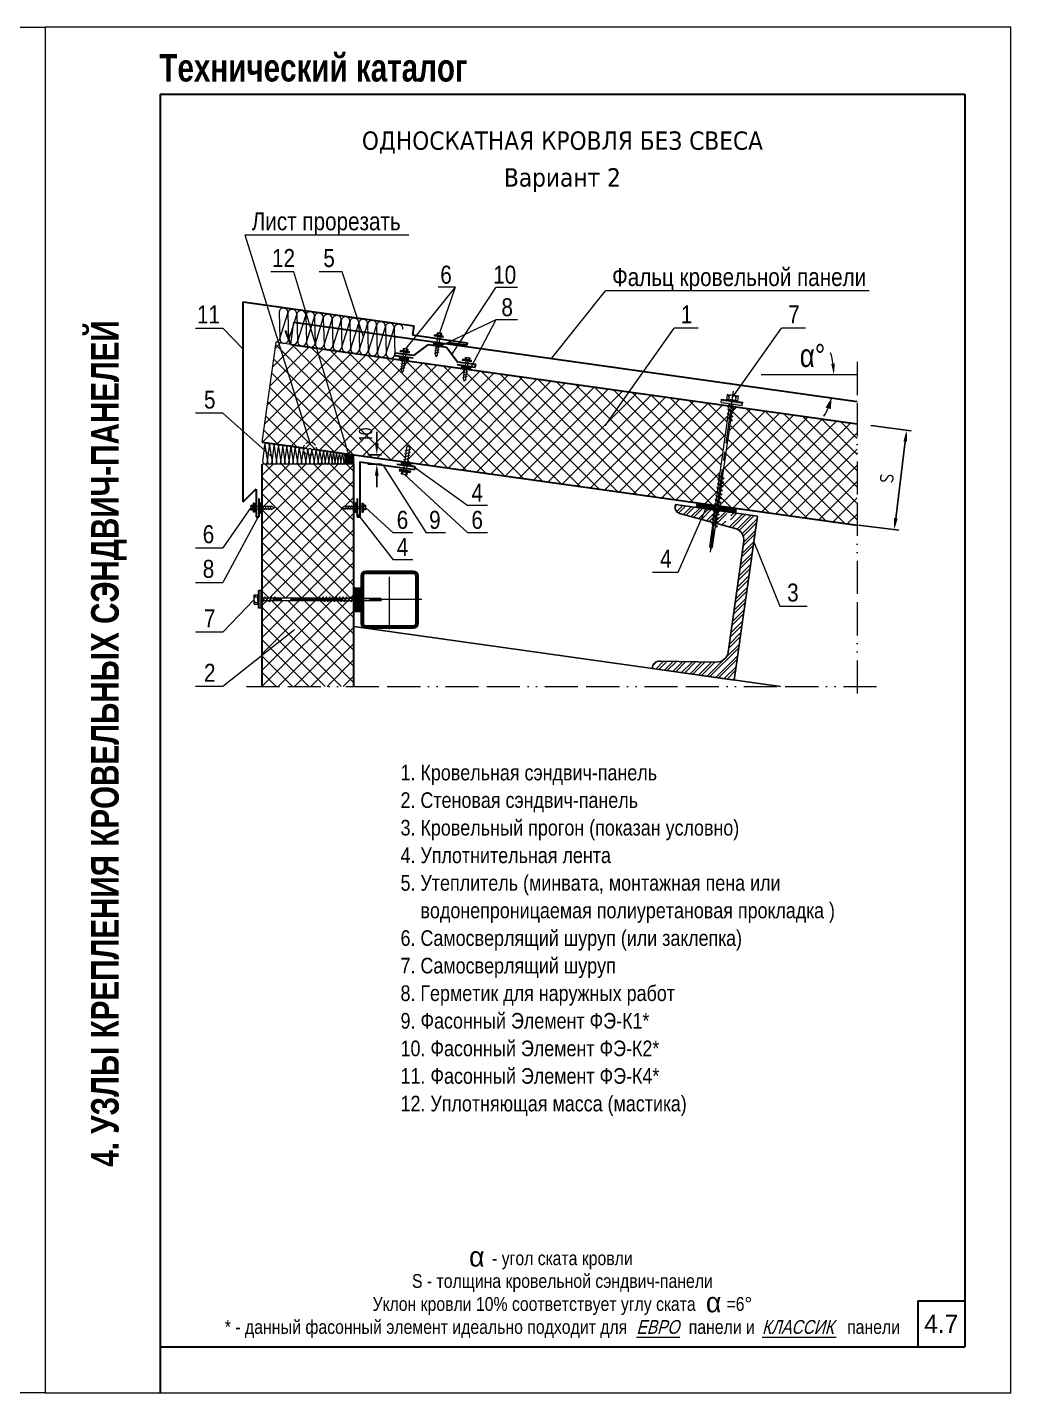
# Model space of a CAD drawing. Extents: x 5821 to 16321, y -13531 to 5774.
# Drawn here: x 12102 to 13171, y -9076 to -7591 of the extents above; entities that cross this region are included whole.
import ezdxf
from ezdxf.enums import TextEntityAlignment as Align

# ---------------------------------------------------------------- set-up
doc = ezdxf.new("R2010")
doc.units = 0
doc.header["$LTSCALE"] = 3
for name, pattern in [('ACAD_ISO13W100', [36, 12, -3, 12, -3, 0, -3, 0, -3]), ('CENTER', [50.8, 31.75, -6.35, 6.35, -6.35]), ('CENTER2', [28.575, 19.05, -3.175, 3.175, -3.175]), ('HIDDEN2', [4.7625, 3.175, -1.5875])]:
    doc.linetypes.add(name, pattern=pattern)
doc.layers.get('0').update_dxf_attribs({"linetype": 'CONTINUOUS', "lineweight": 30})
doc.layers.get('DEFPOINTS').update_dxf_attribs({"linetype": 'CONTINUOUS'})
for name, color, linetype, lineweight in [('Logo', 1, 'CONTINUOUS', 9), ('new_fill', 8, 'CONTINUOUS', 13), ('RAZMER', 7, 'CONTINUOUS', 9), ('Нащельники', 1, 'CONTINUOUS', 30), ('Саморезы', 7, 'CONTINUOUS', 13)]:
    doc.layers.add(name, color=color, linetype=linetype, lineweight=lineweight)
doc.layers.add('ОСИ', color=7, linetype='CENTER', lineweight=9, true_color=0xffffff)
doc.layers.add('Прогон', color=7, linetype='CONTINUOUS')
doc.styles.add('LOGO', font='HATTEN.TTF')
doc.styles.add('ROMANS', font='romans.shx', dxfattribs={"width": 0.85})
doc.styles.get("Standard").update_dxf_attribs({"font": 'TAHOMA.TTF'})
doc.styles.add('style1', font='ARIALN.TTF')
doc.styles.add('style2', font='impact.TTF')
doc.styles.add('курсив', font='ARIAL.TTF', dxfattribs={"width": 0.8, "oblique": 15})
doc.dimstyles.new('5', dxfattribs={"dimscale": 5, "dimtxt": 3, "dimasz": 2.5, "dimexe": 1, "dimexo": 3, "dimgap": 0, "dimtad": 0, "dimdec": 0, "dimzin": 9, "dimdsep": 46, "dimtxsty": 'ROMANS', "dimblk2": 'OBLIQUE', "dimcen": -3, "dimdle": 1.5, "dimclrd": 256, "dimclre": 256, "dimclrt": 256, "dimadec": 0, "dimazin": 0, "dimtfac": 1, "dimtdec": 0, "dimtofl": 0, "dimtmove": 2, "dimatfit": 3, "dimfxl": 0, "dimtvp": 1, "dimtolj": 1, "dimtzin": 9, "dimarcsym": 0})
pattern_1 = [(360, (4336.1884, -14805.2509), (6e-16, 1.25), []), (60, (4336.1884, -14805.2509), (-1.08253175, 0.625), []), (120, (4336.1884, -14805.2509), (-1.08253175, -0.625), [])]
pattern_2 = [(45, (3888.22, -9705.837), (-8.838835, 8.838835), []), (135, (3888.22, -9705.837), (-8.838835, -8.838835), [])]

# ---------------------------------------------------------------- blocks, each defined once
blk = doc.blocks.new('саморез1')
at = {"layer": 'new_fill'}
blk.add_hatch(color=254, dxfattribs=at).paths.add_polyline_path([(-1.2, -4.8), (0, -4.8), (0, 4.8), (-1.2, 4.8)])
at = {"layer": 'Саморезы', "ltscale": 150}
for p, q in [((-3.9, 2.6), (-1.5, 2.6)), ((-3.9, 2.6), (-3.9, -2.4)), ((-2.9, 1.7), (-1.5, 1.7)), ((-1.9, 2.6), (-1.9, -2.4)), ((0, 4.8), (-1.5, 4.8)), ((-1.5, 4.8), (-1.5, -4.8)), ((-1.2, 4.8), (-1.2, -4.8)), ((0, 4.8), (0, -4.8)), ((19.2, 1.4), (0, 1.4)), ((8.4, 2.4), (10.5, -2.4)), ((11.1, 2.4), (13.2, -2.4)), ((13.8, 2.4), (15.9, -2.4)), ((16.4, 2.4), (18.5, -2.4)), ((19.2, 1.4), (21.8, 0)), ((19.2, -1.4), (21.8, 0)), ((-3.9, -2.4), (-1.5, -2.4)), ((-2.9, -1.4), (-1.5, -1.4)), ((0, -4.8), (-1.5, -4.8)), ((0, -1.4), (19.2, -1.4))]:
    blk.add_line(p, q, dxfattribs=at)
for centre, start, end in [((-2.9, 2.7), 182.373, 269.9653), ((-2.9, 0.7), 90.0347, 177.627), ((-2.9, -0.4), 182.373, 269.9653), ((-2.9, -2.4), 90.0347, 177.627)]:
    blk.add_arc(centre, 1, start, end, dxfattribs=at)
blk = doc.blocks.new('саморез4')
at = {"layer": 'new_fill'}
blk.add_hatch(color=254, dxfattribs=at).paths.add_polyline_path([(-2.4, -9.4), (0, -9.4), (0, 9.8), (-2.4, 9.8)])
at = {"layer": 'Саморезы', "ltscale": 150}
for p, q in [((-7.9, 5), (-3.1, 5)), ((-7.9, -5), (-7.9, 5)), ((-5.9, 3.1), (-3.1, 3.1)), ((-3.8, -5), (-3.8, 5)), ((0, 9.8), (-3.1, 9.8)), ((-3.1, -9.4), (-3.1, 9.8)), ((-2.4, -9.4), (-2.4, 9.8)), ((0, -9.4), (0, 9.8)), ((64.9, 1.5), (0, 1.5)), ((1.3, -2.2), (3.4, 2.7)), ((1.9, -2.2), (4, 2.7)), ((3.7, 2.9), (3.4, 2.7)), ((3.7, 2.9), (4, 2.7)), ((4.9, -2.2), (7, 2.7)), ((5.5, -2.2), (7.6, 2.7)), ((7.3, 2.9), (7, 2.7)), ((7.3, 2.9), (7.6, 2.7)), ((8.6, -2.2), (10.7, 2.7)), ((9.2, -2.2), (11.3, 2.7)), ((11, 2.9), (10.7, 2.7)), ((11, 2.9), (11.3, 2.7)), ((12.2, -2.2), (14.3, 2.7)), ((12.8, -2.2), (14.9, 2.7)), ((14.6, 2.9), (14.3, 2.7)), ((14.6, 2.9), (14.9, 2.7)), ((64.9, -2.2), (67, 2.7)), ((65.6, -2.2), (67.7, 2.7)), ((67.3, 2.9), (67, 2.7)), ((130, 1.3), (67.1, 1.3)), ((67.3, 2.9), (67.7, 2.7)), ((68.6, -2.2), (70.7, 2.7)), ((69.2, -2.2), (71.3, 2.7)), ((71, 2.9), (70.7, 2.7)), ((71, 2.9), (71.3, 2.7)), ((72.2, -2.2), (74.3, 2.7)), ((72.8, -2.2), (74.9, 2.7)), ((74.6, 2.9), (74.3, 2.7)), ((74.6, 2.9), (74.9, 2.7)), ((75.8, -2.2), (77.9, 2.7)), ((76.4, -2.2), (78.5, 2.7)), ((78.2, 2.9), (77.9, 2.7)), ((78.2, 2.9), (78.5, 2.7)), ((79.5, -2.2), (81.5, 2.7)), ((80.1, -2.2), (82.2, 2.7)), ((81.9, 2.9), (81.5, 2.7)), ((81.9, 2.9), (82.2, 2.7)), ((83.1, -2.2), (85.2, 2.7)), ((83.7, -2.2), (85.8, 2.7)), ((85.5, 2.9), (85.2, 2.7)), ((85.5, 2.9), (85.8, 2.7)), ((86.7, -2.2), (88.8, 2.7)), ((87.3, -2.2), (89.4, 2.7)), ((89.1, 2.9), (88.8, 2.7)), ((89.1, 2.9), (89.4, 2.7)), ((90.3, -2.2), (92.4, 2.7)), ((90.9, -2.2), (93, 2.7)), ((92.7, 2.9), (92.4, 2.7)), ((92.7, 2.9), (93, 2.7)), ((94, -2.2), (96.1, 2.7)), ((94.6, -2.2), (96.7, 2.7)), ((96.4, 2.9), (96.1, 2.7)), ((96.4, 2.9), (96.7, 2.7)), ((97.6, -2.2), (99.7, 2.7)), ((98.2, -2.2), (100.3, 2.7)), ((100, 2.9), (99.7, 2.7)), ((100, 2.9), (100.3, 2.7)), ((101.2, -2.2), (103.3, 2.7)), ((101.8, -2.2), (103.9, 2.7)), ((103.6, 2.9), (103.3, 2.7)), ((103.6, 2.9), (103.9, 2.7)), ((104.8, -2.2), (106.9, 2.7)), ((105.5, -2.2), (107.6, 2.7)), ((107.2, 2.9), (106.9, 2.7)), ((107.2, 2.9), (107.6, 2.7)), ((108.5, -2.2), (110.6, 2.7)), ((109.1, -2.2), (111.2, 2.7)), ((110.9, 2.9), (110.6, 2.7)), ((110.9, 2.9), (111.2, 2.7)), ((130, 1.3), (131.2, 0)), ((-7.9, -5), (-3.1, -5)), ((-5.9, -3.1), (-3.1, -3.1)), ((0, -9.4), (-3.1, -9.4)), ((64.9, -1.5), (0, -1.5)), ((64.9, -1.5), (0, -1.5)), ((1.6, -2.4), (1.3, -2.2)), ((1.6, -2.4), (1.9, -2.2)), ((5.2, -2.4), (4.9, -2.2)), ((5.2, -2.4), (5.5, -2.2)), ((8.9, -2.4), (8.6, -2.2)), ((8.9, -2.4), (9.2, -2.2)), ((12.5, -2.4), (12.2, -2.2)), ((12.5, -2.4), (12.8, -2.2)), ((65.3, -2.4), (64.9, -2.2)), ((65.3, -2.4), (65.6, -2.2)), ((130, -1.3), (67.1, -1.3)), ((68.9, -2.4), (68.6, -2.2)), ((68.9, -2.4), (69.2, -2.2)), ((72.5, -2.4), (72.2, -2.2)), ((72.5, -2.4), (72.8, -2.2)), ((76.1, -2.4), (75.8, -2.2)), ((76.1, -2.4), (76.4, -2.2)), ((79.8, -2.4), (79.5, -2.2)), ((79.8, -2.4), (80.1, -2.2)), ((83.4, -2.4), (83.1, -2.2)), ((83.4, -2.4), (83.7, -2.2)), ((87, -2.4), (86.7, -2.2)), ((87, -2.4), (87.3, -2.2)), ((90.6, -2.4), (90.3, -2.2)), ((90.6, -2.4), (90.9, -2.2)), ((94.3, -2.4), (94, -2.2)), ((94.3, -2.4), (94.6, -2.2)), ((97.9, -2.4), (97.6, -2.2)), ((97.9, -2.4), (98.2, -2.2)), ((101.5, -2.4), (101.2, -2.2)), ((101.5, -2.4), (101.8, -2.2)), ((105.1, -2.4), (104.8, -2.2)), ((105.1, -2.4), (105.5, -2.2)), ((108.8, -2.4), (108.5, -2.2)), ((108.8, -2.4), (109.1, -2.2)), ((130, -1.3), (131.2, 0))]:
    blk.add_line(p, q, dxfattribs=at)
at = {"layer": 'Саморезы'}
for p, q in [((67.1, 1.3), (64.9, 1.5)), ((67.1, -1.3), (64.9, -1.5))]:
    blk.add_line(p, q, dxfattribs=at)
at = {"layer": 'Саморезы', "ltscale": 150}
for centre, radius, start, end in [((-5.9, 5.1), 2, 182.373, 269.9653), ((-5.9, 1.1), 2, 90.0347, 177.627), ((80.3, 1057.7), 1058.9, 271.592, 272.7554), ((-5.9, -1.1), 2, 182.373, 269.9653), ((-5.9, -5.1), 2, 90.0347, 177.627)]:
    blk.add_arc(centre, radius, start, end, dxfattribs=at)
blk = doc.blocks.new('1volna')
at = {"layer": 'new_fill'}
for p, q in [((2.7, -16.2), (-2.7, 16.2)), ((8.1, 16.2), (2.7, -16.2)), ((13.7, -16.2), (8.3, 16.2)), ((19.1, 16.2), (13.7, -16.2)), ((24.7, -16.2), (19.3, 16.2)), ((30, 16.2), (24.7, -16.2)), ((35.9, -16.2), (30.5, 16.2)), ((41.3, 16.2), (35.9, -16.2))]:
    blk.add_line(p, q, dxfattribs=at)
for centre, start, end in [((2.7, 16.2), 0, 180), ((13.7, 16.2), 0, 180), ((24.7, 16.2), 0, 180), ((35.9, 16.2), 0, 180), ((-2.9, -16.2), 180, 270), ((-2.7, -16.2), 270, 0), ((8.1, -16.2), 180, 270), ((8.3, -16.2), 270, 0), ((19.1, -16.2), 180, 270), ((19.3, -16.2), 270, 0), ((30, -16.2), 180, 270), ((30.5, -16.2), 270, 0)]:
    blk.add_arc(centre, 5.4, start, end, dxfattribs=at)
blk = doc.blocks.new('*D1140')
at = {"layer": 'DEFPOINTS', "color": 0, "transparency": 16777216}
for p in [(12456.9, -8056.3), (12456.9, -8066.3), (12481.7, -8066.3)]:
    blk.add_point(p, dxfattribs=at)
at = {"layer": 'RAZMER', "lineweight": -2, "transparency": 16777216}
for p, q in [((12481.7, -8043.8), (12481.7, -8031.3)), ((12471.9, -8056.3), (12486.7, -8056.3)), ((12471.9, -8066.3), (12486.7, -8066.3)), ((12481.7, -8078.8), (12481.7, -8091.3))]:
    blk.add_line(p, q, dxfattribs=at)
at = {"layer": 'RAZMER', "transparency": 16777216}
for points in [[(12479.7, -8043.8), (12483.8, -8043.8), (12481.7, -8056.3)], [(12479.7, -8078.8), (12483.8, -8078.8), (12481.7, -8066.3)]]:
    blk.add_solid(points, dxfattribs=at)
at = {"layer": 'RAZMER', "transparency": 16777216, "insert": (12469.6, -8034.1), "char_height": 15, "attachment_point": 5, "rotation": 90, "style": 'ROMANS'}
blk.add_mtext('\\A1;10', dxfattribs=at)
blk = doc.blocks.new('_OBLIQUE')
at = {"color": 0, "linetype": 'ByBlock'}
blk.add_line((-0.5, -0.5), (0.5, 0.5), dxfattribs=at)
blk = doc.blocks.new('*D1141')
at = {"layer": 'DEFPOINTS', "color": 0, "transparency": 16777216}
for p in [(13004.1, -8022.7), (12990.7, -8131), (13044.5, -8137.7)]:
    blk.add_point(p, dxfattribs=at)
at = {"layer": 'RAZMER', "lineweight": -2, "transparency": 16777216}
for p, q in [((13019, -8024.5), (13063, -8030)), ((13056.5, -8041.8), (13046.1, -8125.3)), ((13005.6, -8132.8), (13049.5, -8138.3))]:
    blk.add_line(p, q, dxfattribs=at)
at = {"layer": 'RAZMER', "transparency": 16777216}
for points in [[(13054.4, -8041.5), (13058.5, -8042), (13058, -8029.3)], [(13044, -8125), (13048.2, -8125.5), (13044.5, -8137.7)]]:
    blk.add_solid(points, dxfattribs=at)
at = {"layer": 'RAZMER', "transparency": 16777216, "insert": (13036.4, -8081.7), "char_height": 15, "attachment_point": 5, "rotation": 82.9192, "style": 'ROMANS'}
blk.add_mtext('\\A1;S', dxfattribs=at)

msp = doc.modelspace()

# ---------------------------------------------------------------- hatches: boundary and pattern name
at = {"layer": 'new_fill'}
h = msp.add_hatch(dxfattribs=at)
h.set_pattern_fill('ANSI37', color=256, scale=100, style=0)
h.set_pattern_definition(pattern_2)
h.paths.add_polyline_path([(12580.91, -7963.18), (12580, -7963.42), (12578.56, -7973.68), (12576.82, -7975.99), (12575.79, -7973.29), (12577.28, -7962.67), (12513.29, -7953.67), (12512.38, -7953.92), (12510.94, -7964.17), (12509.2, -7966.49), (12508.17, -7963.78), (12509.66, -7953.16), (12372.37, -7933.87), (12357.13, -8042.31), (12372.57, -8044.47, -0.0519672), (12373.09, -8044.54), (12408.64, -8049.52, -0.1120588), (12409.63, -8049.66), (12413.27, -8050.17, -0.0975139), (12414.22, -8050.3), (12417.56, -8050.77, -0.1262887), (12418.62, -8050.92), (12421.64, -8051.34, -0.0452027), (12421.97, -8051.34, -0.1063875), (12422.74, -8051.49), (12425.47, -8051.88, -0.1379631), (12426.56, -8052.03), (12429.17, -8052.39, -0.1119187), (12430.15, -8052.53), (12432.86, -8052.91, -0.1223537), (12433.57, -8053.01), (12435.94, -8053.34, -0.0533975), (12436.3, -8053.35, -0.0781083), (12436.83, -8053.46), (12439.38, -8053.82, -0.0230712), (12439.53, -8053.82, -0.0981649), (12440.12, -8053.93), (12442.35, -8054.24, -0.1012957), (12443.13, -8054.35), (12509.87, -8063.69, -0.0024076), (12509.89, -8063.69, 0.0024076), (12509.87, -8063.69), (12511.89, -8063.97), (12514.18, -8048.4), (12516.39, -8045.5), (12517.67, -8048.91), (12515.39, -8064.46), (12849.91, -8111.28), (12850.1, -8109.98), (12848.71, -8109.14), (12849.2, -8108.64), (12850.2, -8109.25), (12850.71, -8105.64), (12849.32, -8104.8), (12849.81, -8104.29), (12850.82, -8104.9), (12851.32, -8101.29), (12849.94, -8100.45), (12850.43, -8099.95), (12851.43, -8100.56), (12851.94, -8096.95), (12850.55, -8096.11), (12851.04, -8095.6), (12852.04, -8096.21), (12852.55, -8092.6), (12851.16, -8091.76), (12851.65, -8091.26), (12852.66, -8091.87), (12853.16, -8088.26), (12851.78, -8087.42), (12852.27, -8086.91), (12853.27, -8087.52), (12853.78, -8083.91), (12852.39, -8083.07), (12852.88, -8082.57), (12853.88, -8083.18), (12854.2, -8080.94), (12854.28, -8079.5), (12853, -8078.73), (12853.49, -8078.22), (12854.29, -8078.7), (12863.1, -8016.23), (12861.93, -8015.51), (12862.42, -8015.01), (12863.21, -8015.49), (12863.72, -8011.88), (12862.54, -8011.17), (12863.03, -8010.66), (12863.82, -8011.14), (12864.33, -8007.54), (12863.15, -8006.82), (12863.64, -8006.32), (12864.43, -8006.8), (12864.94, -8003.19), (12864.74, -8003.07)])
h.paths.add_polyline_path([(13004.13, -8022.66), (12868.56, -8003.6), (12868.44, -8004.51), (12870.15, -8005.55), (12869.66, -8006.05), (12868.33, -8005.24), (12867.82, -8008.85), (12869.54, -8009.89), (12869.05, -8010.4), (12867.72, -8009.59), (12867.21, -8013.2), (12868.93, -8014.24), (12868.44, -8014.74), (12867.1, -8013.93), (12866.6, -8017.54), (12868.31, -8018.58), (12867.82, -8019.09), (12866.49, -8018.28), (12857.94, -8078.84), (12857.52, -8080.67), (12859.39, -8081.8), (12858.9, -8082.3), (12857.36, -8081.37), (12857.36, -8081.38), (12856.85, -8084.98), (12858.78, -8086.14), (12858.29, -8086.65), (12856.75, -8085.71), (12856.24, -8089.32), (12858.16, -8090.49), (12857.67, -8090.99), (12856.13, -8090.06), (12855.62, -8093.67), (12857.55, -8094.83), (12857.06, -8095.34), (12855.52, -8094.4), (12855.01, -8098.01), (12856.94, -8099.18), (12856.45, -8099.68), (12854.91, -8098.75), (12854.4, -8102.36), (12856.32, -8103.52), (12855.83, -8104.03), (12854.29, -8103.09), (12853.78, -8106.7), (12855.71, -8107.87), (12855.22, -8108.37), (12853.68, -8107.44), (12853.17, -8111.05), (12854.65, -8111.94), (13004.13, -8132.87)])
h.paths.add_polyline_path([(12458.31, -8047.29), (12458.31, -8020.97), (12480.81, -8020.97), (12480.81, -8047.29)], flags=24)
h = msp.add_hatch(dxfattribs=at)
h.set_pattern_fill('NET3', color=256, scale=10, style=0)
h.set_pattern_definition([(0, (4337.1013, -14805.3792), (0, 1.25), []), (60, (4337.1013, -14805.3792), (-1.08253175, 0.625), []), (120, (4337.1013, -14805.3792), (-1.08253175, -0.625), [])])
h.paths.add_polyline_path([(12546.89, -7933.89), (12544.86, -7933.6, 0.7552167), (12544.36, -7937.19), (12546.38, -7937.48)])
h.paths.add_polyline_path([(12546.38, -7937.48), (12550.54, -7938.06), (12551.05, -7934.47), (12546.89, -7933.89)])
h.paths.add_polyline_path([(12550.54, -7938.06), (12551.97, -7938.26, 0.7552167), (12552.47, -7934.67), (12551.05, -7934.47)])
h = msp.add_hatch(dxfattribs=at)
h.set_pattern_fill('NET3', color=256, scale=10, style=0)
h.set_pattern_definition(pattern_1)
h.paths.add_polyline_path([(12509.28, -7949.57), (12507.64, -7949.34, 0.7824442), (12507.15, -7952.81), (12508.79, -7953.04)])
h.paths.add_polyline_path([(12513.43, -7950.16), (12509.28, -7949.57), (12508.79, -7953.04), (12512.95, -7953.63)])
h.paths.add_polyline_path([(12515.25, -7950.41), (12513.43, -7950.16), (12512.95, -7953.63), (12514.76, -7953.88, 0.7824442)])
h = msp.add_hatch(dxfattribs=at)
h.set_pattern_fill('NET3', color=256, scale=10, style=0)
h.set_pattern_definition(pattern_1)
h.paths.add_polyline_path([(12576.9, -7959.08), (12575.26, -7958.85, 0.7824442), (12574.77, -7962.31), (12576.41, -7962.54)])
h.paths.add_polyline_path([(12581.05, -7959.66), (12576.9, -7959.08), (12576.41, -7962.54), (12580.57, -7963.13)])
h.paths.add_polyline_path([(12582.87, -7959.92), (12581.05, -7959.66), (12580.57, -7963.13), (12582.38, -7963.38, 0.7824442)])
h = msp.add_hatch(dxfattribs=at)
h.set_pattern_fill('ESCHER', color=256, scale=5, style=0)
h.set_pattern_definition([(60, (3888.22, -9705.8374), (-6, -1e-09), [5.5, -0.5]), (180, (3888.22, -9705.8374), (3, -5.1961524), [5.5, -0.5]), (300, (3888.22, -9705.8374), (6, -1e-09), [5.5, -0.5]), (60, (3888.72, -9705.8374), (-6, -1e-09), [1, -5]), (300, (3888.72, -9705.8374), (6, -1e-09), [1, -5]), (60, (3887.97, -9705.4044), (-6, -1e-09), [1, -5]), (180, (3887.97, -9705.4044), (3, -5.1961524), [1, -5]), (300, (3887.97, -9706.2705), (6, -1e-09), [1, -5]), (180, (3887.97, -9706.2705), (3, -5.1961524), [1, -5]), (60, (3886.22, -9705.8374), (-6, -1e-09), [1, -5]), (300, (3886.22, -9705.8374), (6, -1e-09), [1, -5]), (60, (3889.22, -9707.5695), (-6, -1e-09), [1, -5]), (180, (3889.22, -9707.5695), (3, -5.1961524), [1, -5]), (300, (3889.22, -9704.1054), (6, -1e-09), [1, -5]), (180, (3889.22, -9704.1054), (3, -5.1961524), [1, -5]), (0, (3889.22, -9704.9714), (-3, 5.1961524), [3.5, -2.5]), (0, (3889.22, -9706.7035), (-3, 5.1961524), [3.5, -2.5]), (120, (3888.47, -9704.5384), (-6, 1e-09), [3.5, -2.5]), (120, (3886.97, -9705.4044), (-6, 1e-09), [3.5, -2.5]), (240, (3886.97, -9706.2705), (3, -5.1961524), [3.5, -2.5]), (240, (3888.47, -9707.1365), (3, -5.1961524), [3.5, -2.5])])
h.paths.add_polyline_path([(12456.89, -8056.27), (12446.98, -8054.89), (12446.98, -8055.89, -0.2040346), (12446.98, -8057.19), (12446.98, -8066.27), (12456.89, -8066.27)])
h = msp.add_hatch(dxfattribs=at)
h.set_pattern_fill('ANSI37', color=256, scale=100, style=0)
h.set_pattern_definition(pattern_2)
h.paths.add_polyline_path([(12456.89, -8115.11), (12446.17, -8115.11), (12443.63, -8113.71), (12446.17, -8112.31), (12456.52, -8112.31), (12456.89, -8111.45), (12456.89, -8066.27), (12357.13, -8066.27), (12357.13, -8111.45), (12357.49, -8112.31), (12367.85, -8112.31), (12370.38, -8113.71), (12367.85, -8115.11), (12357.13, -8115.11), (12357.13, -8212.13), (12359.02, -8212.13), (12359.67, -8210.61), (12360.14, -8210.95), (12359.63, -8212.13), (12362.65, -8212.13), (12363.3, -8210.61), (12363.77, -8210.95), (12363.26, -8212.13), (12366.27, -8212.13), (12366.93, -8210.61), (12367.39, -8210.95), (12366.89, -8212.13), (12369.9, -8212.13), (12370.55, -8210.61), (12371.02, -8210.95), (12370.51, -8212.13), (12421.06, -8212.13), (12422.6, -8212.27), (12423.31, -8210.61), (12423.78, -8210.95), (12423.2, -8212.32), (12423.21, -8212.32), (12426.21, -8212.32), (12426.94, -8210.61), (12427.41, -8210.95), (12426.82, -8212.32), (12429.83, -8212.32), (12430.57, -8210.61), (12431.04, -8210.95), (12430.45, -8212.32), (12433.46, -8212.32), (12434.19, -8210.61), (12434.66, -8210.95), (12434.08, -8212.32), (12437.09, -8212.32), (12437.82, -8210.61), (12438.29, -8210.95), (12437.7, -8212.32), (12440.71, -8212.32), (12441.45, -8210.61), (12441.92, -8210.95), (12441.33, -8212.32), (12444.34, -8212.32), (12445.07, -8210.61), (12445.54, -8210.95), (12444.96, -8212.32), (12447.97, -8212.32), (12448.7, -8210.61), (12449.17, -8210.95), (12448.58, -8212.32), (12451.59, -8212.32), (12452.33, -8210.61), (12452.8, -8210.95), (12452.21, -8212.32), (12455.22, -8212.32), (12455.95, -8210.61), (12456.42, -8210.95), (12455.84, -8212.32), (12456.89, -8212.32)])
h.paths.add_polyline_path([(12456.89, -8214.96), (12454.71, -8214.96), (12454.18, -8216.19), (12453.71, -8215.84), (12454.09, -8214.96), (12451.08, -8214.96), (12450.55, -8216.19), (12450.08, -8215.84), (12450.46, -8214.96), (12447.45, -8214.96), (12446.92, -8216.19), (12446.46, -8215.84), (12446.84, -8214.96), (12443.83, -8214.96), (12443.3, -8216.19), (12442.83, -8215.84), (12443.21, -8214.96), (12440.2, -8214.96), (12439.67, -8216.19), (12439.2, -8215.84), (12439.58, -8214.96), (12436.57, -8214.96), (12436.04, -8216.19), (12435.58, -8215.84), (12435.96, -8214.96), (12432.95, -8214.96), (12432.42, -8216.19), (12431.95, -8215.84), (12432.33, -8214.96), (12429.32, -8214.96), (12428.79, -8216.19), (12428.32, -8215.84), (12428.7, -8214.96), (12425.69, -8214.96), (12425.16, -8216.19), (12424.7, -8215.84), (12425.08, -8214.96), (12423.21, -8214.96), (12422.02, -8215.06), (12421.54, -8216.19), (12421.07, -8215.84), (12421.37, -8215.14), (12369.23, -8215.14), (12368.78, -8216.19), (12368.31, -8215.84), (12368.61, -8215.14), (12365.6, -8215.14), (12365.15, -8216.19), (12364.68, -8215.84), (12364.98, -8215.14), (12361.97, -8215.14), (12361.52, -8216.19), (12361.05, -8215.84), (12361.36, -8215.14), (12358.35, -8215.14), (12357.9, -8216.19), (12357.13, -8215.62), (12357.13, -8308.21), (12456.89, -8308.21)])
h = msp.add_hatch(dxfattribs=at)
h.set_pattern_fill('NET3', color=256, scale=10, angle=-8, style=0)
h.set_pattern_definition([(352, (2465.4855, -13464.6615), (0.17396638, 1.23783509), []), (52, (2465.4855, -13464.6615), (-0.98501344, 0.76957684), []), (112, (2465.4855, -13464.6615), (-1.15897982, -0.46825824), [])])
h.paths.add_polyline_path([(12511.72, -8063.94), (12509.89, -8063.69, 0.784012), (12509.41, -8067.15), (12511.24, -8067.41)])
h.paths.add_polyline_path([(12515.88, -8064.53), (12511.72, -8063.94), (12511.24, -8067.41), (12515.39, -8067.99)])
h.paths.add_polyline_path([(12517.5, -8064.76), (12515.88, -8064.53), (12515.39, -8067.99), (12517.02, -8068.22, 0.7809828)])
h = msp.add_hatch(dxfattribs=at)
h.set_pattern_fill('NET3', color=256, scale=10, style=0)
h.set_pattern_definition([(0, (5203.2698, -14802.9985), (0, 1.25), []), (60, (5203.2698, -14802.9985), (-1.08253175, 0.625), []), (120, (5203.2698, -14802.9985), (-1.08253175, -0.625), [])])
h.paths.add_polyline_path([(12357.13, -8111.4), (12357.13, -8109.88, 0.7824442), (12353.63, -8109.88), (12353.63, -8111.4)])
h.paths.add_polyline_path([(12353.63, -8111.4), (12353.63, -8115.6), (12357.13, -8115.6), (12357.13, -8111.4)])
h.paths.add_polyline_path([(12353.63, -8115.6), (12353.63, -8117.57, 0.7824442), (12357.13, -8117.57), (12357.13, -8115.6)])
h = msp.add_hatch(dxfattribs=at)
h.set_pattern_fill('NET3', color=256, scale=10, style=0)
h.set_pattern_definition([(0, (5306.5305, -14802.9985), (0, 1.25), []), (60, (5306.5305, -14802.9985), (-1.08253175, 0.625), []), (120, (5306.5305, -14802.9985), (-1.08253175, -0.625), [])])
h.paths.add_polyline_path([(12460.39, -8111.4), (12460.39, -8109.88, 0.7824442), (12456.89, -8109.88), (12456.89, -8111.4)])
h.paths.add_polyline_path([(12456.89, -8111.4), (12456.89, -8115.6), (12460.39, -8115.6), (12460.39, -8111.4)])
h.paths.add_polyline_path([(12456.89, -8115.6), (12456.89, -8117.57, 0.7824442), (12460.39, -8117.57), (12460.39, -8115.6)])
h = msp.add_hatch(dxfattribs=at)
h.set_pattern_fill('ANSI32', color=256, scale=20, style=0)
h.set_pattern_definition([(45, (3814.509, -18956.9224), (-5.303301, 5.303301), []), (45, (3818.045, -18956.9224), (-5.303301, 5.303301), [])])
h.paths.add_polyline_path([(12867.41, -8118.96), (12865.21, -8134.63), (12871.62, -8136.37, -0.3791009), (12880.85, -8150.3), (12863.89, -8270.8, -0.3791009), (12851.19, -8281.64), (12789.79, -8280.73, 0.4142136), (12781.66, -8286.85), (12781.41, -8288.64), (12870.53, -8301.17), (12895.6, -8122.93)])
h.paths.add_polyline_path([(12860.54, -8133.37), (12862.66, -8118.29), (12849.8, -8116.48), (12837.28, -8127.06)])
h.paths.add_polyline_path([(12837.28, -8127.06), (12849.8, -8116.48), (12806.48, -8110.39), (12806.23, -8112.17, 0.4142136), (12812.36, -8120.31)])
h = msp.add_hatch(dxfattribs=at)
h.set_pattern_fill('NET3', color=256, scale=10, style=0)
h.set_pattern_definition([(0, (-1726.3637, -18243.5062), (0, 1.25), []), (60, (-1726.3637, -18243.5062), (-1.082531755, 0.625), []), (120, (-1726.3637, -18243.5062), (-1.082531755, -0.625), [])])
h.paths.add_polyline_path([(12849.47, -8111.22), (12830.31, -8108.54), (12829.59, -8113.64), (12848.75, -8116.34)])
h.paths.add_polyline_path([(12872.89, -8114.5), (12854.22, -8111.88), (12853.5, -8117.01), (12872.14, -8119.63)])
h = msp.add_hatch(dxfattribs=at)
h.set_pattern_fill('ANSI32', color=256, scale=5, style=0)
h.set_pattern_definition([(45, (-1907.3123, -18397.5524), (-1.32582521, 1.32582521), []), (45, (-1906.4284, -18397.5524), (-1.32582521, 1.32582521), [])])
h.paths.add_polyline_path([(12469.69, -8182.66, 0.4142136), (12464.69, -8187.66), (12464.69, -8239.66, 0.4142136), (12469.69, -8244.66), (12521.69, -8244.66, 0.4142136), (12526.69, -8239.66), (12526.69, -8187.66, 0.4142136), (12521.69, -8182.66)])
h.paths.add_polyline_path([(12521.69, -8185.16, -0.4142136), (12524.19, -8187.66), (12524.19, -8239.66, -0.4142136), (12521.69, -8242.16), (12469.69, -8242.16, -0.4142136), (12467.19, -8239.66), (12467.19, -8187.66, -0.4142136), (12469.69, -8185.16)], flags=16)
h = msp.add_hatch(dxfattribs=at)
h.set_pattern_fill('NET3', color=256, scale=10, style=0)
h.set_pattern_definition([(0, (11238.2201, -11160.8374), (0, 1.25), []), (60, (11238.2201, -11160.8374), (-1.08253175, 0.625), []), (120, (11238.2201, -11160.8374), (-1.08253175, -0.625), [])])
h.paths.add_polyline_path([(12464.69, -8200.75), (12456.89, -8200.75), (12456.89, -8212.32), (12458.85, -8212.32), (12459.43, -8210.95), (12459.74, -8210.72), (12460.05, -8210.95), (12459.46, -8212.32), (12462.47, -8212.32), (12463.06, -8210.95), (12463.37, -8210.72), (12463.68, -8210.95), (12463.09, -8212.32), (12464.69, -8212.32)])
h.paths.add_polyline_path([(12464.69, -8215.92), (12464.59, -8215.84), (12464.69, -8215.62), (12464.69, -8214.96), (12461.96, -8214.96), (12461.58, -8215.85), (12461.27, -8216.07), (12460.96, -8215.84), (12461.34, -8214.96), (12458.33, -8214.96), (12457.95, -8215.85), (12457.64, -8216.07), (12457.34, -8215.84), (12457.72, -8214.96), (12456.89, -8214.96), (12456.89, -8226.53), (12464.69, -8226.53)])

# ---------------------------------------------------------------- linework, layer by layer
at = {"color": 1}
for p, q in [((12246.09, -7664.09), (12246.09, -9076.24)), ((12246.09, -7664.09), (13121.09, -7664.09)), ((13121.09, -7664.09), (13121.09, -9026.24)), ((13070.18, -8976.24), (13121.09, -8976.24)), ((13070.18, -8976.24), (13070.18, -9026.24)), ((12246.09, -9026.24), (13121.09, -9026.24))]:
    msp.add_line(p, q, dxfattribs=at)
for p, q in [((12391.61, -7912.06), (13004.17, -7998.15)), ((12388.23, -7936.1), (12382.45, -7921.15)), ((12388.23, -7936.1), (13004.13, -8022.66)), ((12357.13, -8042.31), (12405.06, -8049.02)), ((12412.81, -8050.1), (13004.13, -8132.87)), ((12357.13, -8308.21), (12357.13, -8066.27)), ((12456.89, -8308.21), (12456.89, -8066.27))]:
    msp.add_line(p, q)
at = {"layer": 'Logo'}
for p, q in [((12764.07, -9015.81), (12811.31, -9015.81)), ((12900.69, -9015.81), (12981.14, -9015.81))]:
    msp.add_line(p, q, dxfattribs=at)
at = {"layer": 'new_fill'}
for p, q in [((12375.52, -7900.74), (12376.26, -7929.62)), ((12376.42, -7929.64), (12385.09, -7902.09)), ((12385.09, -7902.09), (12385.82, -7930.96)), ((12357.88, -8063.77), (12360.01, -8045.38)), ((12360.01, -8045.38), (12362.84, -8063.77)), ((12362.87, -8063.94), (12365, -8046.14)), ((12365, -8046.14), (12367.83, -8063.94)), ((12367.83, -8063.94), (12369.97, -8046.73)), ((12369.97, -8046.73), (12372.8, -8063.94)), ((12372.8, -8063.94), (12374.93, -8047.65)), ((12374.93, -8047.65), (12377.36, -8063.94)), ((12377.29, -8064.03), (12379.42, -8048.12)), ((12381.77, -8064.03), (12383.9, -8048.12)), ((12379.41, -8048.76), (12381.84, -8064.03)), ((12383.89, -8048.76), (12386.33, -8064.03)), ((12386.33, -8064.03), (12388.38, -8048.71)), ((12388.46, -8049.4), (12390.81, -8064.03)), ((12390.89, -8064.03), (12392.94, -8049.4)), ((12393.02, -8050.04), (12395.45, -8064.03)), ((12395.45, -8064.03), (12397.5, -8050.04)), ((12397.58, -8050.84), (12400.01, -8064.03)), ((12399.93, -8064.03), (12402.05, -8051.33)), ((12402.12, -8051.33), (12404.49, -8064.03)), ((12404.49, -8064.03), (12406.61, -8051.33)), ((12406.61, -8051.33), (12408.97, -8064.03)), ((12409.05, -8064.03), (12411.1, -8051.74)), ((12411.1, -8051.74), (12413.53, -8064.03)), ((12413.61, -8064.03), (12415.82, -8052.06)), ((12415.82, -8052.06), (12418.09, -8064.03)), ((12418.08, -8064.4), (12419.95, -8053.19)), ((12419.95, -8053.19), (12421.82, -8064.4)), ((12421.98, -8064.4), (12423.85, -8053.19)), ((12423.85, -8053.19), (12425.72, -8064.4)), ((12425.78, -8064.4), (12427.65, -8053.19)), ((12427.65, -8053.19), (12429.51, -8064.4)), ((12429.58, -8064.4), (12431.54, -8054.19)), ((12431.54, -8054.19), (12433.31, -8064.4)), ((12433.14, -8064.71), (12434.5, -8054.42)), ((12434.5, -8054.42), (12436.25, -8064.71)), ((12436.39, -8064.71), (12437.94, -8055.37)), ((12437.94, -8055.37), (12439.5, -8064.71)), ((12439.55, -8064.71), (12441.11, -8055.37)), ((12441.11, -8055.37), (12442.67, -8064.71)), ((12442.72, -8064.71), (12444.28, -8055.37)), ((12444.28, -8055.37), (12445.83, -8064.71)), ((12446.98, -8054.89), (12446.98, -8066.27)), ((12456.89, -8066.27), (12456.89, -8056.27))]:
    msp.add_line(p, q, dxfattribs=at)
for centre, radius, start, end in [((12380.22, -7901.4), 4.75, 82, 172), ((12380.38, -7901.42), 4.75, 352, 82), ((12389.79, -7902.75), 4.75, 82, 172), ((12389.95, -7902.77), 4.75, 352, 82), ((12371.56, -7928.96), 4.75, 280.218, 352), ((12381.12, -7930.3), 4.75, 172, 352), ((12362.5, -8045.62), 2.5, 351.93931, 174.52232), ((12367.49, -8046.38), 2.5, 351.93931, 174.52232), ((12372.48, -8047), 2.53, 345.15329, 173.73159), ((12377.17, -8047.65), 2.24, 0, 180), ((12381.66, -8048.12), 2.24, 0, 180), ((12386.14, -8048.71), 2.24, 0, 180), ((12390.7, -8049.4), 2.24, 0, 180), ((12395.26, -8050.04), 2.24, 0, 180), ((12399.82, -8050.84), 2.24, 0, 180), ((12404.3, -8051.23), 2.24, 0, 180), ((12408.83, -8051.78), 2.27, 0.92841, 168.46721), ((12413.4, -8052.65), 2.48, 13.53183, 158.2912), ((12417.8, -8052.92), 2.16, 352.64444, 156.54846), ((12421.81, -8053.19), 1.86, 84.92132, 180.07773), ((12422, -8053.19), 1.85, 359.76441, 90.70575), ((12425.75, -8053.87), 2.02, 19.68043, 160.31957), ((12429.36, -8054.6), 2.22, 10.63776, 140.57661), ((12433.02, -8054.39), 1.49, 358.87795, 172.4652), ((12436.07, -8055.01), 1.67, 82.19821, 159.3787), ((12436.2, -8055.11), 1.76, 351.4166, 86.88458), ((12439.5, -8055.37), 1.56, 90, 180), ((12439.55, -8055.37), 1.56, 0, 90), ((12442.61, -8055.79), 1.55, 89.94238, 164.45324), ((12442.47, -8056.21), 1.97, 24.03274, 85.99441), ((12445.46, -8056.54), 1.66, 336.93593, 135.3637), ((12360.36, -8063.53), 2.5, 185.56306, 354.43694), ((12365.35, -8063.7), 2.5, 185.56306, 354.43694), ((12370.32, -8063.7), 2.5, 185.56306, 354.43694), ((12375.04, -8063.94), 2.24, 180, 0), ((12379.53, -8064.03), 2.24, 180, 0), ((12384.01, -8064.03), 2.24, 180, 0), ((12388.57, -8064.03), 2.24, 180, 0), ((12393.13, -8064.03), 2.24, 180, 0), ((12397.69, -8064.03), 2.24, 180, 0), ((12402.17, -8064.03), 2.24, 180, 0), ((12406.73, -8064.03), 2.24, 180, 0), ((12411.29, -8064.03), 2.24, 180, 0), ((12415.85, -8064.03), 2.24, 180, 0), ((12419.95, -8064.4), 1.87, 180, 0), ((12423.85, -8064.4), 1.87, 180, 0), ((12427.65, -8064.4), 1.87, 180, 0), ((12431.45, -8064.4), 1.87, 180, 0), ((12434.7, -8064.71), 1.56, 180, 0), ((12437.94, -8064.71), 1.56, 180, 0), ((12441.11, -8064.71), 1.56, 180, 0), ((12444.28, -8064.71), 1.56, 180, 0)]:
    msp.add_arc(centre, radius, start, end, dxfattribs=at)
at = {"layer": 'RAZMER'}
for p, q in [((12409.04, -8042.43), (12338.61, -7817.17)), ((12516.69, -7817.17), (12338.61, -7817.17)), ((12516.69, -7817.17), (12338.61, -7817.17)), ((12391.61, -7857.08), (12366.52, -7857.08)), ((12452.42, -8060.05), (12391.61, -7857.08)), ((12444.17, -7857.08), (12419.09, -7857.08)), ((12467.34, -7928.03), (12444.17, -7857.08)), ((12567.02, -7873.71), (12512.89, -7941.06)), ((12567.02, -7873.71), (12548.53, -7873.71)), ((12567.02, -7873.71), (12549.78, -7924)), ((12563.47, -7947.02), (12611.62, -7873.71)), ((12611.62, -7873.71), (12634.88, -7873.71)), ((12671.74, -7951.43), (12730.44, -7877.8)), ((13017.32, -7877.8), (12730.44, -7877.8)), ((13017.32, -7877.8), (12730.44, -7877.8)), ((12388.23, -7936.1), (12391.61, -7912.06)), ((12553.59, -7936.5), (12611.62, -7909.09)), ((12584, -7961.5), (12611.62, -7909.09)), ((12611.62, -7909.09), (12634.88, -7909.09)), ((12284.42, -7918.49), (12314.37, -7918.49)), ((12336.48, -7941.42), (12314.37, -7918.49)), ((12456.89, -7921.23), (12495.4, -7926.64)), ((12730.15, -8024.55), (12805.31, -7918.49)), ((12831.34, -7918.49), (12805.31, -7918.49)), ((12831.34, -7918.49), (12805.31, -7918.49)), ((12868.33, -7994.23), (12922.01, -7918.49)), ((12948.04, -7918.49), (12922.01, -7918.49)), ((12948.04, -7918.49), (12922.01, -7918.49)), ((12357.13, -8042.31), (12372.4, -7933.63)), ((12388.23, -7936.1), (12372.4, -7933.63)), ((13004.13, -7969.12), (12899.68, -7969.12)), ((12314.37, -8011.04), (12284.51, -8011.04)), ((12366.42, -8057.42), (12314.37, -8011.04)), ((12456.89, -8066.27), (12357.13, -8066.27)), ((12488.14, -8067.19), (12535.43, -8140.92)), ((12511.87, -8077.56), (12580.9, -8140.92)), ((12518.61, -8066.68), (12580.9, -8111.4)), ((12344.69, -8113.59), (12314.37, -8157.47)), ((12355.38, -8118.94), (12314.37, -8195.18)), ((12458.64, -8117.68), (12499.64, -8170.43)), ((12469.33, -8113.59), (12499.64, -8140.92)), ((12602.1, -8111.4), (12580.9, -8111.4)), ((12809.32, -8183.98), (12840.51, -8112.57)), ((12829.59, -8113.64), (12830.31, -8108.54)), ((12872.13, -8119.71), (12872.89, -8114.5)), ((12520.84, -8140.92), (12499.64, -8140.92)), ((12556.5, -8140.92), (12535.43, -8140.92)), ((12602.1, -8140.92), (12580.9, -8140.92)), ((12891.67, -8150.89), (12919.96, -8220.89)), ((12284.42, -8157.47), (12314.37, -8157.47)), ((12520.84, -8170.43), (12499.64, -8170.43)), ((12284.42, -8195.18), (12314.37, -8195.18)), ((12781.72, -8183.98), (12809.32, -8183.98)), ((12456.89, -8200.75), (12464.69, -8200.75)), ((12348.25, -8213.64), (12314.37, -8248.91)), ((12456.89, -8226.53), (12464.69, -8226.53)), ((12919.96, -8220.89), (12949.82, -8220.89)), ((12314.37, -8248.91), (12284.51, -8248.91)), ((12392.07, -8246.71), (12314.37, -8308.21)), ((12314.37, -8308.21), (12284.51, -8308.21))]:
    msp.add_line(p, q, dxfattribs=at)
at = {"layer": 'RAZMER', "linetype": 'ACAD_ISO13W100'}
for p, q in [((13004.13, -7955.15), (13004.13, -8319.47)), ((12339.94, -8308.21), (13028.5, -8308.21))]:
    msp.add_line(p, q, dxfattribs=at)
at = {"layer": 'RAZMER', "linetype": 'CENTER2'}
for p, q in [((12869.38, -7986.91), (12844.37, -8162.16)), ((12495.69, -8245.97), (12495.69, -8181.19)), ((12530.79, -8213.64), (12357.13, -8213.64))]:
    msp.add_line(p, q, dxfattribs=at)
at = {"layer": 'RAZMER'}
for points in [[(11071.09, -7591.24), (12121.09, -7591.24), (12121.09, -9076.24), (11071.09, -9076.24)], [(13171.09, -7591.24), (12121.09, -7591.24), (12121.09, -9076.24), (13171.09, -9076.24)]]:
    msp.add_lwpolyline(points, close=True, dxfattribs=at)
at = {"layer": 'RAZMER', "linetype": 'HIDDEN2', "ltscale": 0.5}
msp.add_circle((12409.04, -8049.52), 7.09, dxfattribs=at)
at = {"layer": 'RAZMER'}
for centre, radius, start, end in [((12545.12, -7935.47), 1.89, 97.87857, 246.12143), ((12551.71, -7936.4), 1.89, 277.87857, 66.12143), ((12507.82, -7951.14), 1.8, 95.91761, 248.08239), ((12514.58, -7952.09), 1.8, 275.91761, 68.08239), ((12575.44, -7960.64), 1.8, 95.91761, 248.08239), ((12582.2, -7961.59), 1.8, 275.91761, 68.08239), ((12510.07, -8065.48), 1.8, 95.91761, 248.08239), ((12516.83, -8066.43), 1.8, 275.91761, 68.08239), ((12355.38, -8110.31), 1.8, 13.91761, 166.08239), ((12355.38, -8117.13), 1.8, 193.91761, 346.08239), ((12458.64, -8110.31), 1.8, 13.91761, 166.08239), ((12458.64, -8117.13), 1.8, 193.91761, 346.08239)]:
    msp.add_arc(centre, radius, start, end, dxfattribs=at)
at = {"layer": 'RAZMER', "lineweight": 0}
for centre, radius, start, end in [((12897.29, -7969.12), 81.51, 8.44301, 16.88601), ((12922.23, -7983.3), 55.12, 326.006, 348.57472)]:
    msp.add_arc(centre, radius, start, end, dxfattribs=at)
at = {"layer": 'RAZMER'}
for points in [[(12979.91, -7957), (12975.92, -7957.3), (12978.8, -7969.12)], [(12969.8, -8004.75), (12975.56, -8006.37), (12976.26, -7994.22)]]:
    msp.add_solid(points, dxfattribs=at)
at = {"layer": 'Нащельники'}
for p, q in [((12336.48, -7889.92), (12521.89, -7915.98)), ((12336.48, -8107.34), (12336.48, -7889.92)), ((12521.89, -7915.98), (12520.49, -7925.88)), ((12520.49, -7925.88), (12579.96, -7934.24)), ((12537.65, -7936.25), (12521.68, -7948.29)), ((12537.65, -7936.25), (12557.45, -7939.04)), ((12557.45, -7939.04), (12569.49, -7955.01)), ((12579.57, -7937.02), (12559.76, -7934.23)), ((12579.96, -7934.24), (12579.57, -7937.02)), ((12501.45, -7948.48), (12501.87, -7945.5)), ((12521.26, -7951.26), (12501.45, -7948.48)), ((12521.68, -7948.29), (12501.87, -7945.5)), ((12569.07, -7957.98), (12588.88, -7960.76)), ((12569.49, -7955.01), (12589.29, -7957.79)), ((12588.88, -7960.76), (12589.29, -7957.79)), ((12463.39, -8063.71), (12463.39, -8123.71)), ((12463.39, -8063.71), (12522.8, -8072.06)), ((12503.41, -8066.31), (12523.22, -8069.09)), ((12523.22, -8069.09), (12522.8, -8072.06)), ((12336.48, -8107.34), (12350.63, -8093.2)), ((12350.63, -8093.71), (12350.63, -8123.71)), ((12353.63, -8103.71), (12353.63, -8123.71)), ((12460.39, -8103.71), (12460.39, -8123.71)), ((12350.63, -8123.71), (12353.63, -8123.71)), ((12460.39, -8123.71), (12463.39, -8123.71))]:
    msp.add_line(p, q, dxfattribs=at)
at = {"layer": 'Прогон', "linetype": 'Continuous'}
msp.add_line((12456.89, -8243), (12920.76, -8308.21), dxfattribs=at)
msp.add_lwpolyline([(12781.41, -8288.64), (12781.66, -8286.85, -0.4142136), (12789.79, -8280.73), (12851.19, -8281.64, 0.3791009), (12863.89, -8270.8), (12880.85, -8150.3, 0.3791009), (12871.62, -8136.37), (12812.36, -8120.31, -0.4142136), (12806.23, -8112.17), (12806.48, -8110.39), (12895.6, -8122.93), (12870.53, -8301.17)], format="xyb", close=True, dxfattribs=at)
at = {"layer": 'Прогон'}
for points in [[(12464.69, -8187.66), (12464.69, -8239.66)], [(12467.19, -8187.66), (12467.19, -8239.66)], [(12521.69, -8182.66), (12469.69, -8182.66)], [(12521.69, -8185.16), (12469.69, -8185.16)], [(12524.19, -8239.66), (12524.19, -8187.66)], [(12526.69, -8239.66), (12526.69, -8187.66)], [(12469.69, -8242.16), (12521.69, -8242.16)], [(12469.69, -8244.66), (12521.69, -8244.66)]]:
    msp.add_lwpolyline(points, dxfattribs=at)
for centre, radius, start, end in [((12469.69, -8187.66), 5, 90, 180), ((12469.69, -8187.66), 2.5, 90, 180), ((12521.69, -8187.66), 5, 0, 90), ((12521.69, -8187.66), 2.5, 0, 90), ((12469.69, -8239.66), 5, 180, 270), ((12469.69, -8239.66), 2.5, 180, 270), ((12521.69, -8239.66), 5, 270, 0), ((12521.69, -8239.66), 2.5, 270, 0)]:
    msp.add_arc(centre, radius, start, end, dxfattribs=at)

# ---------------------------------------------------------------- block references
at = {"layer": 'new_fill', "xscale": 0.8799999999988356, "yscale": 0.8799999999988356, "zscale": 0.8800000000000001, "rotation": 171.9999999999905}
for p in [(12423.97, -7921.94), (12462.48, -7927.35), (12500.99, -7932.76)]:
    msp.add_blockref('1volna', p, dxfattribs=at)
at = {"layer": 'RAZMER', "rotation": 262}
for p in [(12549.12, -7927.88), (12512.23, -7944.94), (12579.85, -7954.45)]:
    msp.add_blockref('саморез1', p, dxfattribs=at)
at = {"layer": 'RAZMER', "xscale": 1.21, "yscale": 1.21, "zscale": 1.21, "rotation": 261.9658454903696}
msp.add_blockref('саморез4', (12867.39, -8000.82), dxfattribs=at)
at = {"layer": 'RAZMER'}
for name, p in [('саморез1', (12348.63, -8113.71)), ('саморез4', (12356.13, -8213.64))]:
    msp.add_blockref(name, p, dxfattribs=at)
at = {"layer": 'RAZMER', "xscale": -1}
msp.add_blockref('саморез1', (12465.39, -8113.71), dxfattribs=at)
at = {"layer": 'ОСИ', "ltscale": 150, "xscale": 1.259999999943126, "yscale": 1.260000000038417, "zscale": 1.26, "rotation": 81.63872847860694}
msp.add_blockref('саморез1', (12512.41, -8072.62), dxfattribs=at)

# ---------------------------------------------------------------- texts
for s, p in [('ОДНОСКАТНАЯ КРОВЛЯ БЕЗ СВЕСА', (12683.59, -7724.49)), ('Вариант 2', (12683.59, -7764.49))]:
    msp.add_text(s, height=20).set_placement(p, align=Align.CENTER)
at = {"style": 'style1'}
for s, height, p in [('Лист прорезать', 19.6116, (12345.75, -7811.99)), ('12', 19.612, (12367.79, -7851.96)), ('5', 19.61, (12423.62, -7851.96)), ('Фальц кровельной панели', 19.6116, (12737.58, -7872.63)), ('1', 19.61, (12812.45, -7913.32)), ('7', 19.61, (12929.15, -7913.32)), ('5', 19.61, (12293.82, -8005.92)), ('4', 19.61, (12584.68, -8107.23)), ('6', 19.61, (12503.41, -8136.74)), ('9', 19.61, (12538.67, -8136.74)), ('6', 19.61, (12584.68, -8136.74)), ('4', 19.61, (12503.41, -8166.26)), ('4', 19.61, (12789.78, -8178.86)), ('3', 19.61, (12928.02, -8215.77)), ('7', 19.61, (12293.82, -8243.79)), ('2', 19.61, (12293.82, -8303.09)), ('1. Кровельная сэндвич-панель', 17, (12507.57, -8410.27)), ('2. Стеновая сэндвич-панель', 17, (12507.57, -8440.27)), ('3. Кровельный прогон (показан условно)', 17, (12507.57, -8470.27)), ('4. Уплотнительная лента', 17, (12507.57, -8500.27)), ('5. Утеплитель (минвата, монтажная пена или', 17, (12507.57, -8530.27)), ('    водонепроницаемая полиуретановая прокладка )', 17, (12507.57, -8560.27)), ('6. Самосверлящий шуруп (или заклепка)', 17, (12507.57, -8590.27)), ('7. Самосверлящий шуруп', 17, (12507.57, -8620.27)), ('8. Герметик для наружных работ', 17, (12507.57, -8650.27)), ('9. Фасонный Элемент ФЭ-К1*', 17, (12507.57, -8680.27)), ('10. Фасонный Элемент ФЭ-К2*', 17, (12507.57, -8710.27)), ('11. Фасонный Элемент ФЭ-К4*', 17, (12507.57, -8740.27)), ('12. Уплотняющая масса (мастика)', 17, (12507.57, -8770.27))]:
    msp.add_text(s, height=height, dxfattribs=at).set_placement(p)
for s, height, p in [('6', 19.61, (12557.05, -7870.09)), ('10', 19.612, (12620.82, -7870.09)), ('11', 19.612, (12298.71, -7913.37)), ('8', 19.61, (12623.54, -7905.47)), ('6', 19.61, (12298.71, -8152.35)), ('8', 19.61, (12298.71, -8190.05)), ('- угол ската кровли', 15, (12683.59, -8937.5)), ('S - толщина кровельной сэндвич-панели', 15, (12683.59, -8962.24)), ('Уклон кровли 10% соответствует углу ската       =6%%D', 15, (12683.59, -8987.24)), ('* - данный фасонный элемент идеально подходит для              панели и                     панели', 15, (12683.59, -9012.24))]:
    msp.add_text(s, height=height, dxfattribs=at).set_placement(p, align=Align.CENTER)
at = {"color": 1, "style": 'курсив', "oblique": 15, "width": 0.8}
for s, p in [('ЕВРО', (12787.41, -9012.24)), ('КЛАССИК', (12939.7, -9012.24))]:
    msp.add_text(s, height=15, dxfattribs=at).set_placement(p, align=Align.CENTER)
at = {"char_height": 13, "attachment_point": 5, "style": 'style1'}
for insert in [(12590.56, -8928.39), (12848.07, -8978.14)]:
    msp.add_mtext('\\A1;{\\fGreekS|b0|i0|c204|p0;\\H1.667x;a}', dxfattribs=dict(at, insert=insert))
at = {"layer": 'new_fill', "style": 'style2'}
msp.add_text('Технический каталог', height=30, dxfattribs=at).set_placement((12245.3, -7650.19))
msp.add_text('4. УЗЛЫ КРЕПЛЕНИЯ КРОВЕЛЬНЫХ СЭНДВИЧ-ПАНЕЛЕЙ', height=30, rotation=90, dxfattribs=at).set_placement((12186.09, -8370.17), align=Align.MIDDLE_CENTER)
at = {"layer": 'new_fill', "style": 'LOGO'}
msp.add_text('4.7', height=20, dxfattribs=at).set_placement((13095.64, -9001.24), align=Align.MIDDLE_CENTER)
at = {"layer": 'RAZMER', "insert": (12955.58, -7948.41), "char_height": 25, "attachment_point": 5, "style": 'ROMANS'}
msp.add_mtext('\\A1;{\\fGreekS|b0|i0|c204|p0;α\\fGreekS|b0|i0|c0|p0;°}', dxfattribs=at)

# ---------------------------------------------------------------- dimensions: what is measured, and where the dimension line sits
at = {"layer": 'RAZMER'}
dim = msp.add_linear_dim(base=(12481.74, -8066.27), p1=(12456.89, -8056.27), p2=(12456.89, -8066.27), angle=90, dimstyle='5', dxfattribs=at)
dim.commit()
dim.dimension.update_dxf_attribs({"geometry": '*D1140', "text_midpoint": (12469.56, -8034.13), "dimtype": 160})
dim = msp.add_aligned_dim(p1=(13004.13, -8022.66), p2=(12990.68, -8130.98), distance=54.28, text='S', dimstyle='5', override={"dimlfac": 1, "dimtxsty": 'ROMANS', "dimsah": 1, "dimtolj": 1}, dxfattribs=at)
dim.commit()
dim.dimension.update_dxf_attribs({"geometry": '*D1141', "text_midpoint": (13036.39, -8081.66)})

doc.saveas('drawing.dxf')
